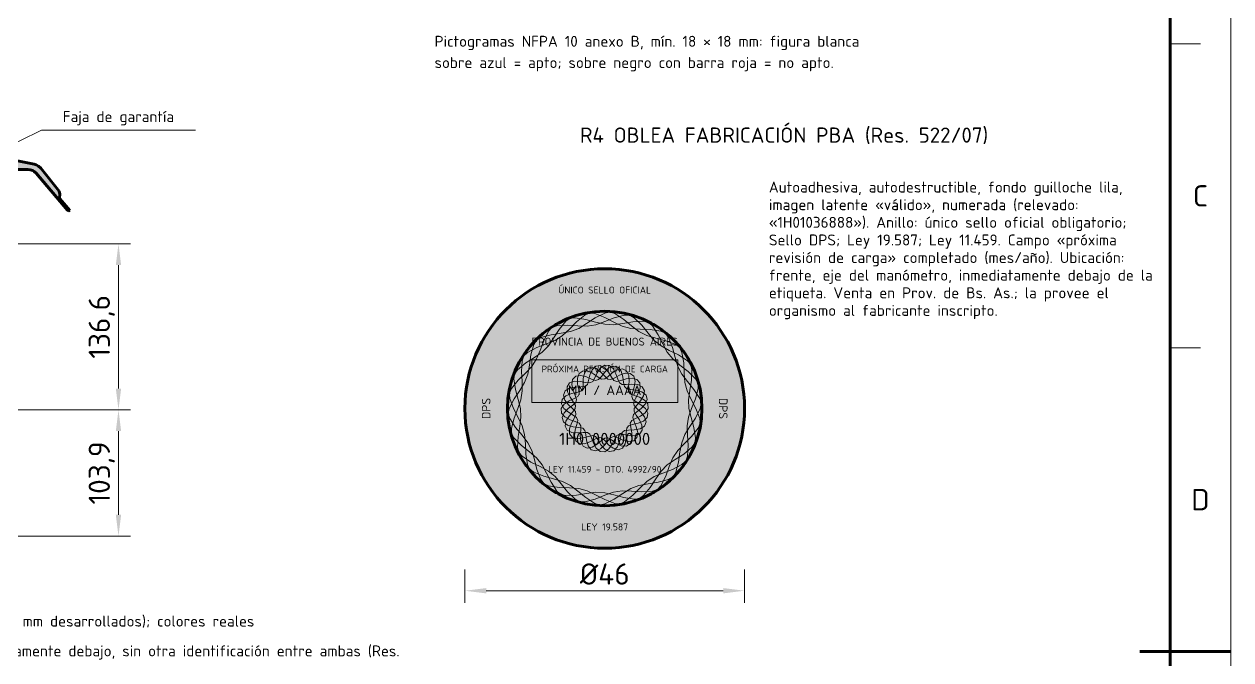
# Model space of a CAD drawing. Header units: millimetres. Extents: x 0 to 2208, y 0 to 420.
# Drawn here: x 2009.5 to 2208, y 208.6 to 313.3 of the extents above; entities that cross this region are included whole.
import ezdxf
from ezdxf.enums import TextEntityAlignment as Align

# ---------------------------------------------------------------- set-up
doc = ezdxf.new("R2010")
doc.units = ezdxf.units.MM
for name, color, linetype, lineweight in [('01-VISIBLE', 7, 'CONTINUOUS', 70), ('04-COTA', 3, 'CONTINUOUS', 18), ('06-TEXTO', 7, 'CONTINUOUS', 25), ('07-RECUADRO', 7, 'CONTINUOUS', 70), ('08-FINA', 5, 'CONTINUOUS', 18), ('13-GRAFICA', 30, 'CONTINUOUS', 18)]:
    doc.layers.add(name, color=color, linetype=linetype, lineweight=lineweight)
doc.styles.add('ISO3098', font='isocpeur.ttf')
doc.dimstyles.new('FLAMA-IRAM', dxfattribs={"dimtxt": 3.5, "dimasz": 3.5, "dimexe": 2, "dimexo": 1.5, "dimgap": 1, "dimtad": 1, "dimdec": 1, "dimtxsty": 'ISO3098', "dimblk": 'IRAM_FLECHA', "dimblk1": 'IRAM_FLECHA', "dimblk2": 'IRAM_FLECHA', "dimcen": 2.5, "dimclrd": 256, "dimclre": 256, "dimclrt": 256, "dimazin": 3, "dimtfac": 1, "dimtmove": 0, "dimatfit": 3, "dimlwd": 18, "dimlwe": 18})

# ---------------------------------------------------------------- blocks, each defined once
blk = doc.blocks.new('IRAM_FLECHA')
blk.add_solid([(0, 0), (-1, 0.125), (-1, -0.125)])

msp = doc.modelspace()

# ---------------------------------------------------------------- hatches: boundary and pattern name
at = {"layer": '13-GRAFICA', "true_color": 0xb21820}
h = msp.add_hatch(color=7, dxfattribs=at)
h.dxf.hatch_style = 1
h.paths.add_polyline_path([(2002.586, 290.1), (2002.286, 290.2), (2002.286, 291.5), (2002.186, 291.5), (2002.186, 291.9), (2002.086, 291.9), (2001.986, 292.4), (2002.286, 292.3), (2002.286, 292.2), (2002.486, 292.2), (2002.486, 292.1), (2002.686, 292.1), (2002.686, 292), (2002.986, 292), (2002.986, 291.9), (2003.186, 291.9), (2003.186, 291.8), (2003.586, 291.8), (2003.586, 291.7), (2004.086, 291.7), (2004.086, 291.6), (2004.586, 291.6), (2004.586, 291.5), (2005.086, 291.5), (2005.086, 291.4), (2005.586, 291.4), (2005.586, 291.3), (2006.086, 291.3), (2006.086, 291.2), (2006.586, 291.2), (2006.586, 291.1), (2007.086, 291.1), (2007.086, 291), (2007.586, 291), (2007.586, 290.9), (2008.086, 290.9), (2008.086, 290.8), (2008.586, 290.8), (2008.586, 290.7), (2009.086, 290.7), (2009.086, 290.6), (2009.586, 290.6), (2009.586, 290.5), (2011.086, 290.3), (2011.086, 290.2), (2011.386, 290.2), (2011.386, 290.1), (2011.586, 290.1), (2011.586, 290), (2011.786, 290), (2011.786, 289.9), (2012.586, 289.2), (2012.586, 289), (2012.986, 288.7), (2012.986, 288.5), (2013.386, 288.2), (2013.386, 288), (2013.786, 287.7), (2013.786, 287.5), (2014.186, 287.2), (2014.186, 287), (2014.586, 286.7), (2014.586, 286.5), (2014.686, 286.5), (2014.686, 286.4), (2014.986, 286.2), (2014.986, 286), (2015.286, 285.8), (2015.286, 285.3), (2015.386, 285.3), (2015.386, 285.1), (2015.286, 285.1), (2015.286, 284.6), (2015.386, 284.6), (2015.386, 284.4), (2015.486, 284.4), (2015.486, 284.3), (2015.886, 284), (2015.886, 283.8), (2016.586, 283.2), (2016.586, 283), (2016.986, 282.7), (2016.986, 282.5), (2016.786, 282.5), (2016.786, 282.6), (2016.186, 283.1), (2016.186, 283.3), (2015.586, 283.8), (2015.586, 284), (2014.986, 284.5), (2014.986, 284.7), (2014.386, 285.2), (2014.386, 285.4), (2013.886, 285.8), (2013.886, 286), (2013.286, 286.5), (2013.286, 286.7), (2012.686, 287.2), (2012.686, 287.4), (2012.186, 287.8), (2012.186, 288), (2011.586, 288.5), (2011.586, 288.7), (2011.386, 288.8), (2011.386, 288.9), (2011.186, 288.9), (2011.086, 289.1), (2010.886, 289.1), (2010.886, 289.2), (2010.686, 289.2), (2010.686, 289.3), (2010.186, 289.3), (2010.186, 289.4), (2003.286, 289.4), (2003.286, 289.5), (2003.186, 289.5), (2002.786, 290), (2002.586, 290)])
at = {"layer": '13-GRAFICA', "true_color": 0x6e46a0}
h = msp.add_hatch(color=7, dxfattribs=at)
h.dxf.hatch_style = 1
h.paths.add_polyline_path([(2089.141, 266.658), (2089.554, 267.042), (2089.977, 267.416), (2090.409, 267.779), (2090.85, 268.132), (2091.299, 268.474), (2091.756, 268.804), (2092.222, 269.124), (2092.695, 269.432), (2093.176, 269.728), (2093.663, 270.012), (2094.158, 270.284), (2094.659, 270.544), (2095.166, 270.792), (2095.679, 271.027), (2096.198, 271.249), (2096.722, 271.459), (2097.252, 271.656), (2097.785, 271.839), (2098.323, 272.01), (2098.866, 272.167), (2099.411, 272.311), (2099.961, 272.441), (2100.513, 272.558), (2101.068, 272.661), (2101.625, 272.751), (2102.185, 272.827), (2102.746, 272.889), (2103.308, 272.938), (2103.871, 272.972), (2104.436, 272.993), (2105, 273), (2105.564, 272.993), (2106.129, 272.972), (2106.692, 272.938), (2107.254, 272.889), (2107.815, 272.827), (2108.375, 272.751), (2108.932, 272.661), (2109.487, 272.558), (2110.039, 272.441), (2110.589, 272.311), (2111.134, 272.167), (2111.677, 272.01), (2112.215, 271.839), (2112.748, 271.656), (2113.278, 271.459), (2113.802, 271.249), (2114.321, 271.027), (2114.834, 270.792), (2115.341, 270.544), (2115.842, 270.284), (2116.337, 270.012), (2116.824, 269.728), (2117.305, 269.432), (2117.778, 269.124), (2118.244, 268.804), (2118.701, 268.474), (2119.15, 268.132), (2119.591, 267.779), (2120.023, 267.416), (2120.446, 267.042), (2120.859, 266.658), (2121, 266.521), (2121, 250), (2120.995, 250.393), (2120.981, 250.785), (2120.957, 251.177), (2120.923, 251.568), (2120.88, 251.959), (2120.827, 252.348), (2120.764, 252.735), (2120.693, 253.121), (2120.611, 253.506), (2120.521, 253.888), (2120.42, 254.267), (2120.311, 254.645), (2120.192, 255.019), (2120.065, 255.39), (2119.928, 255.758), (2119.782, 256.123), (2119.627, 256.484), (2119.464, 256.841), (2119.292, 257.194), (2119.111, 257.542), (2118.921, 257.886), (2118.724, 258.226), (2118.518, 258.56), (2118.304, 258.889), (2118.081, 259.213), (2117.851, 259.531), (2117.614, 259.844), (2117.368, 260.15), (2117.115, 260.451), (2116.855, 260.745), (2116.588, 261.033), (2116.314, 261.314), (2116.033, 261.588), (2115.745, 261.855), (2115.451, 262.115), (2115.15, 262.368), (2114.844, 262.614), (2114.531, 262.851), (2114.213, 263.081), (2113.889, 263.304), (2113.56, 263.518), (2113.226, 263.724), (2112.886, 263.921), (2112.542, 264.111), (2112.194, 264.292), (2111.841, 264.464), (2111.484, 264.627), (2111.123, 264.782), (2110.758, 264.928), (2110.39, 265.065), (2110.019, 265.192), (2109.645, 265.311), (2109.267, 265.42), (2108.888, 265.521), (2108.506, 265.611), (2108.121, 265.693), (2107.735, 265.764), (2107.348, 265.827), (2106.959, 265.88), (2106.568, 265.923), (2106.177, 265.957), (2105.785, 265.981), (2105.393, 265.995), (2105, 266), (2104.607, 265.995), (2104.215, 265.981), (2103.823, 265.957), (2103.432, 265.923), (2103.041, 265.88), (2102.652, 265.827), (2102.265, 265.764), (2101.879, 265.693), (2101.494, 265.611), (2101.112, 265.521), (2100.733, 265.42), (2100.355, 265.311), (2099.981, 265.192), (2099.61, 265.065), (2099.242, 264.928), (2098.877, 264.782), (2098.516, 264.627), (2098.159, 264.464), (2097.806, 264.292), (2097.458, 264.111), (2097.114, 263.921), (2096.774, 263.724), (2096.44, 263.518), (2096.111, 263.304), (2095.787, 263.081), (2095.469, 262.851), (2095.156, 262.614), (2094.85, 262.368), (2094.549, 262.115), (2094.255, 261.855), (2093.967, 261.588), (2093.686, 261.314), (2093.412, 261.033), (2093.145, 260.745), (2092.885, 260.451), (2092.632, 260.15), (2092.386, 259.844), (2092.149, 259.531), (2091.919, 259.213), (2091.696, 258.889), (2091.482, 258.56), (2091.276, 258.226), (2091.079, 257.886), (2090.889, 257.542), (2090.708, 257.194), (2090.536, 256.841), (2090.373, 256.484), (2090.218, 256.123), (2090.072, 255.758), (2089.935, 255.39), (2089.808, 255.019), (2089.689, 254.645), (2089.58, 254.267), (2089.479, 253.888), (2089.389, 253.506), (2089.307, 253.121), (2089.236, 252.735), (2089.173, 252.348), (2089.12, 251.959), (2089.077, 251.568), (2089.043, 251.177), (2089.019, 250.785), (2089.005, 250.393), (2089, 250), (2089, 266.521)])
h = msp.add_hatch(color=7, dxfattribs=at)
h.dxf.hatch_style = 1
h.paths.add_polyline_path([(2088.737, 233.737), (2088.342, 234.141), (2087.958, 234.554), (2087.584, 234.977), (2087.221, 235.409), (2086.868, 235.85), (2086.526, 236.299), (2086.196, 236.756), (2085.876, 237.222), (2085.568, 237.695), (2085.272, 238.176), (2084.988, 238.663), (2084.716, 239.158), (2084.456, 239.659), (2084.208, 240.166), (2083.973, 240.679), (2083.751, 241.198), (2083.541, 241.722), (2083.344, 242.252), (2083.161, 242.785), (2082.99, 243.323), (2082.833, 243.866), (2082.689, 244.411), (2082.559, 244.961), (2082.442, 245.513), (2082.339, 246.068), (2082.249, 246.625), (2082.173, 247.185), (2082.111, 247.746), (2082.062, 248.308), (2082.028, 248.871), (2082.007, 249.436), (2082, 250), (2082.007, 250.564), (2082.028, 251.129), (2082.062, 251.692), (2082.111, 252.254), (2082.173, 252.815), (2082.249, 253.375), (2082.339, 253.932), (2082.442, 254.487), (2082.559, 255.039), (2082.689, 255.589), (2082.833, 256.134), (2082.99, 256.677), (2083.161, 257.215), (2083.344, 257.748), (2083.541, 258.278), (2083.751, 258.802), (2083.973, 259.321), (2084.208, 259.834), (2084.456, 260.341), (2084.716, 260.842), (2084.988, 261.337), (2085.272, 261.824), (2085.568, 262.305), (2085.876, 262.778), (2086.196, 263.244), (2086.526, 263.701), (2086.868, 264.15), (2087.221, 264.591), (2087.584, 265.023), (2087.958, 265.446), (2088.342, 265.859), (2088.737, 266.263), (2089, 266.521), (2089, 250), (2089, 233.479)])
at = {"layer": '13-GRAFICA', "true_color": 0xd7beeb}
h = msp.add_hatch(color=7, dxfattribs=at)
h.dxf.hatch_style = 1
h.paths.add_polyline_path([(2121, 250), (2120.995, 249.607), (2120.981, 249.215), (2120.957, 248.823), (2120.923, 248.432), (2120.88, 248.041), (2120.827, 247.652), (2120.764, 247.265), (2120.693, 246.879), (2120.611, 246.494), (2120.521, 246.112), (2120.42, 245.733), (2120.311, 245.355), (2120.192, 244.981), (2120.065, 244.61), (2119.928, 244.242), (2119.782, 243.877), (2119.627, 243.516), (2119.464, 243.159), (2119.292, 242.806), (2119.111, 242.458), (2118.921, 242.114), (2118.724, 241.774), (2118.518, 241.44), (2118.304, 241.111), (2118.081, 240.787), (2117.851, 240.469), (2117.614, 240.156), (2117.368, 239.85), (2117.115, 239.549), (2116.855, 239.255), (2116.588, 238.967), (2116.314, 238.686), (2116.033, 238.412), (2115.745, 238.145), (2115.451, 237.885), (2115.15, 237.632), (2114.844, 237.386), (2114.531, 237.149), (2114.213, 236.919), (2113.889, 236.696), (2113.56, 236.482), (2113.226, 236.276), (2112.886, 236.079), (2112.542, 235.889), (2112.194, 235.708), (2111.841, 235.536), (2111.484, 235.373), (2111.123, 235.218), (2110.758, 235.072), (2110.39, 234.935), (2110.019, 234.808), (2109.645, 234.689), (2109.267, 234.58), (2108.888, 234.479), (2108.506, 234.389), (2108.121, 234.307), (2107.735, 234.236), (2107.348, 234.173), (2106.959, 234.12), (2106.568, 234.077), (2106.177, 234.043), (2105.785, 234.019), (2105.393, 234.005), (2105, 234), (2104.607, 234.005), (2104.215, 234.019), (2103.823, 234.043), (2103.432, 234.077), (2103.041, 234.12), (2102.652, 234.173), (2102.265, 234.236), (2101.879, 234.307), (2101.494, 234.389), (2101.112, 234.479), (2100.733, 234.58), (2100.355, 234.689), (2099.981, 234.808), (2099.61, 234.935), (2099.242, 235.072), (2098.877, 235.218), (2098.516, 235.373), (2098.159, 235.536), (2097.806, 235.708), (2097.458, 235.889), (2097.114, 236.079), (2096.774, 236.276), (2096.44, 236.482), (2096.111, 236.696), (2095.787, 236.919), (2095.469, 237.149), (2095.156, 237.386), (2094.85, 237.632), (2094.549, 237.885), (2094.255, 238.145), (2093.967, 238.412), (2093.686, 238.686), (2093.412, 238.967), (2093.145, 239.255), (2092.885, 239.549), (2092.632, 239.85), (2092.386, 240.156), (2092.149, 240.469), (2091.919, 240.787), (2091.696, 241.111), (2091.482, 241.44), (2091.276, 241.774), (2091.079, 242.114), (2090.889, 242.458), (2090.708, 242.806), (2090.536, 243.159), (2090.373, 243.516), (2090.218, 243.877), (2090.072, 244.242), (2089.935, 244.61), (2089.808, 244.981), (2089.689, 245.355), (2089.58, 245.733), (2089.479, 246.112), (2089.389, 246.494), (2089.307, 246.879), (2089.236, 247.265), (2089.173, 247.652), (2089.12, 248.041), (2089.077, 248.432), (2089.043, 248.823), (2089.019, 249.215), (2089.005, 249.607), (2089, 250), (2089.005, 250.393), (2089.019, 250.785), (2089.043, 251.177), (2089.077, 251.568), (2089.12, 251.959), (2089.173, 252.348), (2089.236, 252.735), (2089.307, 253.121), (2089.389, 253.506), (2089.479, 253.888), (2089.58, 254.267), (2089.689, 254.645), (2089.808, 255.019), (2089.935, 255.39), (2090.072, 255.758), (2090.218, 256.123), (2090.373, 256.484), (2090.536, 256.841), (2090.708, 257.194), (2090.889, 257.542), (2091.079, 257.886), (2091.276, 258.226), (2091.482, 258.56), (2091.696, 258.889), (2091.919, 259.213), (2092.149, 259.531), (2092.386, 259.844), (2092.632, 260.15), (2092.885, 260.451), (2093.145, 260.745), (2093.412, 261.033), (2093.686, 261.314), (2093.967, 261.588), (2094.255, 261.855), (2094.549, 262.115), (2094.85, 262.368), (2095.156, 262.614), (2095.469, 262.851), (2095.787, 263.081), (2096.111, 263.304), (2096.44, 263.518), (2096.774, 263.724), (2097.114, 263.921), (2097.458, 264.111), (2097.806, 264.292), (2098.159, 264.464), (2098.516, 264.627), (2098.877, 264.782), (2099.242, 264.928), (2099.61, 265.065), (2099.981, 265.192), (2100.355, 265.311), (2100.733, 265.42), (2101.112, 265.521), (2101.494, 265.611), (2101.879, 265.693), (2102.265, 265.764), (2102.652, 265.827), (2103.041, 265.88), (2103.432, 265.923), (2103.823, 265.957), (2104.215, 265.981), (2104.607, 265.995), (2105, 266), (2105.393, 265.995), (2105.785, 265.981), (2106.177, 265.957), (2106.568, 265.923), (2106.959, 265.88), (2107.348, 265.827), (2107.735, 265.764), (2108.121, 265.693), (2108.506, 265.611), (2108.888, 265.521), (2109.267, 265.42), (2109.645, 265.311), (2110.019, 265.192), (2110.39, 265.065), (2110.758, 264.928), (2111.123, 264.782), (2111.484, 264.627), (2111.841, 264.464), (2112.194, 264.292), (2112.542, 264.111), (2112.886, 263.921), (2113.226, 263.724), (2113.56, 263.518), (2113.889, 263.304), (2114.213, 263.081), (2114.531, 262.851), (2114.844, 262.614), (2115.15, 262.368), (2115.451, 262.115), (2115.745, 261.855), (2116.033, 261.588), (2116.314, 261.314), (2116.588, 261.033), (2116.855, 260.745), (2117.115, 260.451), (2117.368, 260.15), (2117.614, 259.844), (2117.851, 259.531), (2118.081, 259.213), (2118.304, 258.889), (2118.518, 258.56), (2118.724, 258.226), (2118.921, 257.886), (2119.111, 257.542), (2119.292, 257.194), (2119.464, 256.841), (2119.627, 256.484), (2119.782, 256.123), (2119.928, 255.758), (2120.065, 255.39), (2120.192, 255.019), (2120.311, 254.645), (2120.42, 254.267), (2120.521, 253.888), (2120.611, 253.506), (2120.693, 253.121), (2120.764, 252.735), (2120.827, 252.348), (2120.88, 251.959), (2120.923, 251.568), (2120.957, 251.177), (2120.981, 250.785), (2120.995, 250.393)])
at = {"layer": '13-GRAFICA', "true_color": 0x6e46a0}
h = msp.add_hatch(color=7, dxfattribs=at)
h.dxf.hatch_style = 1
h.paths.add_polyline_path([(2127.972, 248.871), (2127.938, 248.308), (2127.889, 247.746), (2127.827, 247.185), (2127.751, 246.625), (2127.661, 246.068), (2127.558, 245.513), (2127.441, 244.961), (2127.311, 244.411), (2127.167, 243.866), (2127.01, 243.323), (2126.839, 242.785), (2126.656, 242.252), (2126.459, 241.722), (2126.249, 241.198), (2126.027, 240.679), (2125.792, 240.166), (2125.544, 239.659), (2125.284, 239.158), (2125.012, 238.663), (2124.728, 238.176), (2124.432, 237.695), (2124.124, 237.222), (2123.804, 236.756), (2123.474, 236.299), (2123.132, 235.85), (2122.779, 235.409), (2122.416, 234.977), (2122.042, 234.554), (2121.658, 234.141), (2121.263, 233.737), (2121, 233.479), (2121, 250), (2121, 266.521), (2121.263, 266.263), (2121.658, 265.859), (2122.042, 265.446), (2122.416, 265.023), (2122.779, 264.591), (2123.132, 264.15), (2123.474, 263.701), (2123.804, 263.244), (2124.124, 262.778), (2124.432, 262.305), (2124.728, 261.824), (2125.012, 261.337), (2125.284, 260.842), (2125.544, 260.341), (2125.792, 259.834), (2126.027, 259.321), (2126.249, 258.802), (2126.459, 258.278), (2126.656, 257.748), (2126.839, 257.215), (2127.01, 256.677), (2127.167, 256.134), (2127.311, 255.589), (2127.441, 255.039), (2127.558, 254.487), (2127.661, 253.932), (2127.751, 253.375), (2127.827, 252.815), (2127.889, 252.254), (2127.938, 251.692), (2127.972, 251.129), (2127.993, 250.564), (2128, 250), (2127.993, 249.436)])
at = {"layer": '13-GRAFICA', "true_color": 0xf58c1e}
h = msp.add_hatch(color=7, dxfattribs=at)
h.dxf.hatch_style = 1
h.paths.add_polyline_path([(2117, 251), (2117, 258), (2093, 258), (2093, 251)])
at = {"layer": '13-GRAFICA', "true_color": 0x6e46a0}
h = msp.add_hatch(color=7, dxfattribs=at)
h.dxf.hatch_style = 1
h.paths.add_polyline_path([(2120.859, 233.342), (2120.446, 232.958), (2120.023, 232.584), (2119.591, 232.221), (2119.15, 231.868), (2118.701, 231.526), (2118.244, 231.196), (2117.778, 230.876), (2117.305, 230.568), (2116.824, 230.272), (2116.337, 229.988), (2115.842, 229.716), (2115.341, 229.456), (2114.834, 229.208), (2114.321, 228.973), (2113.802, 228.751), (2113.278, 228.541), (2112.748, 228.344), (2112.215, 228.161), (2111.677, 227.99), (2111.134, 227.833), (2110.589, 227.689), (2110.039, 227.559), (2109.487, 227.442), (2108.932, 227.339), (2108.375, 227.249), (2107.815, 227.173), (2107.254, 227.111), (2106.692, 227.062), (2106.129, 227.028), (2105.564, 227.007), (2105, 227), (2104.436, 227.007), (2103.871, 227.028), (2103.308, 227.062), (2102.746, 227.111), (2102.185, 227.173), (2101.625, 227.249), (2101.068, 227.339), (2100.513, 227.442), (2099.961, 227.559), (2099.411, 227.689), (2098.866, 227.833), (2098.323, 227.99), (2097.785, 228.161), (2097.252, 228.344), (2096.722, 228.541), (2096.198, 228.751), (2095.679, 228.973), (2095.166, 229.208), (2094.659, 229.456), (2094.158, 229.716), (2093.663, 229.988), (2093.176, 230.272), (2092.695, 230.568), (2092.222, 230.876), (2091.756, 231.196), (2091.299, 231.526), (2090.85, 231.868), (2090.409, 232.221), (2089.977, 232.584), (2089.554, 232.958), (2089.141, 233.342), (2089, 233.479), (2089, 250), (2089.005, 249.607), (2089.019, 249.215), (2089.043, 248.823), (2089.077, 248.432), (2089.12, 248.041), (2089.173, 247.652), (2089.236, 247.265), (2089.307, 246.879), (2089.389, 246.494), (2089.479, 246.112), (2089.58, 245.733), (2089.689, 245.355), (2089.808, 244.981), (2089.935, 244.61), (2090.072, 244.242), (2090.218, 243.877), (2090.373, 243.516), (2090.536, 243.159), (2090.708, 242.806), (2090.889, 242.458), (2091.079, 242.114), (2091.276, 241.774), (2091.482, 241.44), (2091.696, 241.111), (2091.919, 240.787), (2092.149, 240.469), (2092.386, 240.156), (2092.632, 239.85), (2092.885, 239.549), (2093.145, 239.255), (2093.412, 238.967), (2093.686, 238.686), (2093.967, 238.412), (2094.255, 238.145), (2094.549, 237.885), (2094.85, 237.632), (2095.156, 237.386), (2095.469, 237.149), (2095.787, 236.919), (2096.111, 236.696), (2096.44, 236.482), (2096.774, 236.276), (2097.114, 236.079), (2097.458, 235.889), (2097.806, 235.708), (2098.159, 235.536), (2098.516, 235.373), (2098.877, 235.218), (2099.242, 235.072), (2099.61, 234.935), (2099.981, 234.808), (2100.355, 234.689), (2100.733, 234.58), (2101.112, 234.479), (2101.494, 234.389), (2101.879, 234.307), (2102.265, 234.236), (2102.652, 234.173), (2103.041, 234.12), (2103.432, 234.077), (2103.823, 234.043), (2104.215, 234.019), (2104.607, 234.005), (2105, 234), (2105.393, 234.005), (2105.785, 234.019), (2106.177, 234.043), (2106.568, 234.077), (2106.959, 234.12), (2107.348, 234.173), (2107.735, 234.236), (2108.121, 234.307), (2108.506, 234.389), (2108.888, 234.479), (2109.267, 234.58), (2109.645, 234.689), (2110.019, 234.808), (2110.39, 234.935), (2110.758, 235.072), (2111.123, 235.218), (2111.484, 235.373), (2111.841, 235.536), (2112.194, 235.708), (2112.542, 235.889), (2112.886, 236.079), (2113.226, 236.276), (2113.56, 236.482), (2113.889, 236.696), (2114.213, 236.919), (2114.531, 237.149), (2114.844, 237.386), (2115.15, 237.632), (2115.451, 237.885), (2115.745, 238.145), (2116.033, 238.412), (2116.314, 238.686), (2116.588, 238.967), (2116.855, 239.255), (2117.115, 239.549), (2117.368, 239.85), (2117.614, 240.156), (2117.851, 240.469), (2118.081, 240.787), (2118.304, 241.111), (2118.518, 241.44), (2118.724, 241.774), (2118.921, 242.114), (2119.111, 242.458), (2119.292, 242.806), (2119.464, 243.159), (2119.627, 243.516), (2119.782, 243.877), (2119.928, 244.242), (2120.065, 244.61), (2120.192, 244.981), (2120.311, 245.355), (2120.42, 245.733), (2120.521, 246.112), (2120.611, 246.494), (2120.693, 246.879), (2120.764, 247.265), (2120.827, 247.652), (2120.88, 248.041), (2120.923, 248.432), (2120.957, 248.823), (2120.981, 249.215), (2120.995, 249.607), (2121, 250), (2121, 233.479)])

# ---------------------------------------------------------------- linework, layer by layer
at = {"layer": '01-VISIBLE'}
for p, q in [((2011.162, 290.23), (2003.33, 291.796)), ((2011.48, 290.124), (2011.162, 290.23)), ((2011.84, 289.912), (2011.48, 290.124)), ((2012.23, 289.542), (2011.84, 289.912)), ((2003.394, 289.362), (2010.082, 289.362)), ((2010.082, 289.362), (2010.506, 289.298)), ((2010.506, 289.298), (2010.908, 289.15)), ((2010.908, 289.15), (2011.162, 289.002)), ((2011.162, 289.002), (2011.468, 288.738)), ((2011.468, 288.738), (2016.654, 282.642)), ((2015.236, 285.774), (2012.23, 289.542)), ((2015.342, 285.266), (2015.236, 285.774)), ((2015.322, 284.61), (2015.342, 285.266)), ((2015.364, 284.504), (2015.322, 284.61)), ((2017.014, 282.6), (2015.364, 284.504)), ((2016.654, 282.642), (2016.834, 282.462)), ((2016.834, 282.462), (2017.014, 282.6))]:
    msp.add_line(p, q, dxfattribs=at)
for radius in [23, 16]:
    msp.add_circle((2105, 250), radius, dxfattribs=at)
at = {"layer": '07-RECUADRO'}
msp.add_line((2208, 210), (2193, 210), dxfattribs=at)
msp.add_lwpolyline([(1639, 10), (2198, 10), (2198, 410), (1639, 410)], close=True, dxfattribs=at)
at = {"layer": '08-FINA'}
for p, q in [((2198, 310), (2203, 310)), ((1997.97, 288.801), (2012.336, 295.802)), ((2012.336, 295.802), (2037.68, 295.802)), ((2198, 260), (2203, 260))]:
    msp.add_line(p, q, dxfattribs=at)
for points in [[(1614, 0), (2208, 0), (2208, 420), (1614, 420)], [(2093, 251), (2117, 251), (2117, 258), (2093, 258)]]:
    msp.add_lwpolyline(points, close=True, dxfattribs=at)
at = {"layer": '13-GRAFICA', "true_color": 0xbea0dc}
for points in [[(2096.183, 262.135), (2094.491, 261.671), (2093.005, 260.801), (2091.941, 259.488), (2091.399, 257.853), (2091.297, 256.101), (2091.405, 254.417), (2091.444, 252.881), (2091.217, 251.449), (2090.705, 250), (2090.082, 248.432), (2089.638, 246.735), (2089.649, 245.012), (2090.254, 243.435), (2091.399, 242.147), (2092.865, 241.183), (2094.377, 240.435), (2095.727, 239.701), (2096.854, 238.788), (2097.853, 237.62), (2098.899, 236.297), (2100.147, 235.063), (2101.644, 234.211), (2103.313, 233.947), (2105, 234.295), (2106.568, 235.082), (2107.972, 236.018), (2109.283, 236.82), (2110.637, 237.339), (2112.147, 237.62), (2113.817, 237.865), (2115.509, 238.329), (2116.995, 239.199), (2118.059, 240.512), (2118.601, 242.147), (2118.703, 243.899), (2118.595, 245.583), (2118.556, 247.119), (2118.783, 248.551), (2119.295, 250), (2119.918, 251.568), (2120.362, 253.265), (2120.351, 254.988), (2119.746, 256.565), (2118.601, 257.853), (2117.135, 258.817), (2115.623, 259.565), (2114.273, 260.299), (2113.146, 261.212), (2112.147, 262.38), (2111.101, 263.703), (2109.853, 264.937), (2108.356, 265.789), (2106.687, 266.053), (2105, 265.705), (2103.432, 264.918), (2102.028, 263.982), (2100.717, 263.18), (2099.363, 262.661), (2097.853, 262.38), (2096.183, 262.135)], [(2119.266, 254.635), (2119.348, 256.388), (2118.979, 258.071), (2118.059, 259.488), (2116.671, 260.509), (2115.037, 261.147), (2113.402, 261.565), (2111.929, 262.002), (2110.637, 262.661), (2109.417, 263.595), (2108.119, 264.672), (2106.642, 265.619), (2105, 266.141), (2103.313, 266.053), (2101.735, 265.362), (2100.365, 264.266), (2099.186, 263.059), (2098.071, 262.002), (2096.854, 261.212), (2095.435, 260.623), (2093.853, 260.037), (2092.294, 259.231), (2091.021, 258.071), (2090.254, 256.565), (2090.063, 254.853), (2090.328, 253.119), (2090.784, 251.494), (2091.141, 250), (2091.217, 248.551), (2091.018, 247.028), (2090.734, 245.365), (2090.652, 243.612), (2091.021, 241.929), (2091.941, 240.512), (2093.329, 239.491), (2094.963, 238.853), (2096.598, 238.435), (2098.071, 237.998), (2099.363, 237.339), (2100.583, 236.405), (2101.881, 235.328), (2103.358, 234.381), (2105, 233.859), (2106.687, 233.947), (2108.265, 234.638), (2109.635, 235.734), (2110.814, 236.941), (2111.929, 237.998), (2113.146, 238.788), (2114.565, 239.377), (2116.147, 239.963), (2117.706, 240.769), (2118.979, 241.929), (2119.746, 243.435), (2119.937, 245.147), (2119.672, 246.881), (2119.216, 248.506), (2118.859, 250), (2118.783, 251.449), (2118.982, 252.972), (2119.266, 254.635)], [(2090.734, 254.635), (2089.638, 253.265), (2088.947, 251.687), (2088.859, 250), (2089.381, 248.358), (2090.328, 246.881), (2091.405, 245.583), (2092.339, 244.363), (2092.998, 243.071), (2093.435, 241.598), (2093.853, 239.963), (2094.491, 238.329), (2095.512, 236.941), (2096.929, 236.021), (2098.612, 235.652), (2100.365, 235.734), (2102.028, 236.018), (2103.551, 236.217), (2105, 236.141), (2106.494, 235.784), (2108.119, 235.328), (2109.853, 235.063), (2111.565, 235.254), (2113.071, 236.021), (2114.231, 237.294), (2115.037, 238.853), (2115.623, 240.435), (2116.212, 241.854), (2117.002, 243.071), (2118.059, 244.186), (2119.266, 245.365), (2120.362, 246.735), (2121.053, 248.313), (2121.141, 250), (2120.619, 251.642), (2119.672, 253.119), (2118.595, 254.417), (2117.661, 255.637), (2117.002, 256.929), (2116.565, 258.402), (2116.147, 260.037), (2115.509, 261.671), (2114.488, 263.059), (2113.071, 263.979), (2111.388, 264.348), (2109.635, 264.266), (2107.972, 263.982), (2106.449, 263.783), (2105, 263.859), (2103.506, 264.216), (2101.881, 264.672), (2100.147, 264.937), (2098.435, 264.746), (2096.929, 263.979), (2095.769, 262.706), (2094.963, 261.147), (2094.377, 259.565), (2093.788, 258.146), (2092.998, 256.929), (2091.941, 255.814), (2090.734, 254.635)], [(2113.817, 262.135), (2112.853, 263.601), (2111.565, 264.746), (2109.988, 265.351), (2108.265, 265.362), (2106.568, 264.918), (2105, 264.295), (2103.551, 263.783), (2102.119, 263.556), (2100.583, 263.595), (2098.899, 263.703), (2097.147, 263.601), (2095.512, 263.059), (2094.199, 261.995), (2093.329, 260.509), (2092.865, 258.817), (2092.62, 257.147), (2092.339, 255.637), (2091.82, 254.283), (2091.018, 252.972), (2090.082, 251.568), (2089.295, 250), (2088.947, 248.313), (2089.211, 246.644), (2090.063, 245.147), (2091.297, 243.899), (2092.62, 242.853), (2093.788, 241.854), (2094.701, 240.727), (2095.435, 239.377), (2096.183, 237.865), (2097.147, 236.399), (2098.435, 235.254), (2100.012, 234.649), (2101.735, 234.638), (2103.432, 235.082), (2105, 235.705), (2106.449, 236.217), (2107.881, 236.444), (2109.417, 236.405), (2111.101, 236.297), (2112.853, 236.399), (2114.488, 236.941), (2115.801, 238.005), (2116.671, 239.491), (2117.135, 241.183), (2117.38, 242.853), (2117.661, 244.363), (2118.18, 245.717), (2118.982, 247.028), (2119.918, 248.432), (2120.705, 250), (2121.053, 251.687), (2120.789, 253.356), (2119.937, 254.853), (2118.703, 256.101), (2117.38, 257.147), (2116.212, 258.146), (2115.299, 259.273), (2114.565, 260.623), (2113.817, 262.135)], [(2105, 265), (2103.358, 265.619), (2101.644, 265.789), (2100.012, 265.351), (2098.612, 264.348), (2097.5, 262.99), (2096.598, 261.565), (2095.727, 260.299), (2094.701, 259.273), (2093.435, 258.402), (2092.01, 257.5), (2090.652, 256.388), (2089.649, 254.988), (2089.211, 253.356), (2089.381, 251.642), (2090, 250), (2090.784, 248.506), (2091.444, 247.119), (2091.82, 245.717), (2091.941, 244.186), (2092.01, 242.5), (2092.294, 240.769), (2093.005, 239.199), (2094.199, 238.005), (2095.769, 237.294), (2097.5, 237.01), (2099.186, 236.941), (2100.717, 236.82), (2102.119, 236.444), (2103.506, 235.784), (2105, 235), (2106.642, 234.381), (2108.356, 234.211), (2109.988, 234.649), (2111.388, 235.652), (2112.5, 237.01), (2113.402, 238.435), (2114.273, 239.701), (2115.299, 240.727), (2116.565, 241.598), (2117.99, 242.5), (2119.348, 243.612), (2120.351, 245.012), (2120.789, 246.644), (2120.619, 248.358), (2120, 250), (2119.216, 251.494), (2118.556, 252.881), (2118.18, 254.283), (2118.059, 255.814), (2117.99, 257.5), (2117.706, 259.231), (2116.995, 260.801), (2115.801, 261.995), (2114.231, 262.706), (2112.5, 262.99), (2110.814, 263.059), (2109.283, 263.18), (2107.881, 263.556), (2106.494, 264.216), (2105, 265)], [(2103.146, 255.706), (2102.273, 256.126), (2101.429, 256.185), (2100.802, 255.777), (2100.513, 254.983), (2100.541, 254.015), (2100.717, 253.112), (2100.792, 252.429), (2100.561, 251.976), (2099.964, 251.636), (2099.131, 251.247), (2098.331, 250.701), (2097.859, 250), (2097.898, 249.254), (2098.441, 248.606), (2099.294, 248.146), (2100.163, 247.846), (2100.792, 247.571), (2101.069, 247.144), (2101.065, 246.457), (2100.985, 245.541), (2101.059, 244.575), (2101.429, 243.815), (2102.095, 243.476), (2102.928, 243.623), (2103.753, 244.131), (2104.447, 244.734), (2105, 245.141), (2105.508, 245.168), (2106.101, 244.821), (2106.854, 244.294), (2107.727, 243.874), (2108.571, 243.815), (2109.198, 244.223), (2109.487, 245.017), (2109.459, 245.985), (2109.283, 246.888), (2109.208, 247.571), (2109.439, 248.024), (2110.036, 248.364), (2110.869, 248.753), (2111.669, 249.299), (2112.141, 250), (2112.102, 250.746), (2111.559, 251.394), (2110.706, 251.854), (2109.837, 252.154), (2109.208, 252.429), (2108.931, 252.856), (2108.935, 253.543), (2109.015, 254.459), (2108.941, 255.425), (2108.571, 256.185), (2107.905, 256.524), (2107.072, 256.377), (2106.247, 255.869), (2105.553, 255.266), (2105, 254.859), (2104.492, 254.832), (2103.899, 255.179), (2103.146, 255.706)], [(2109.854, 253.527), (2109.983, 254.487), (2109.778, 255.307), (2109.198, 255.777), (2108.353, 255.807), (2107.44, 255.481), (2106.636, 255.036), (2106.01, 254.753), (2105.508, 254.832), (2105, 255.295), (2104.373, 255.967), (2103.606, 256.559), (2102.793, 256.792), (2102.095, 256.524), (2101.647, 255.807), (2101.473, 254.854), (2101.457, 253.935), (2101.389, 253.251), (2101.069, 252.856), (2100.415, 252.647), (2099.519, 252.44), (2098.623, 252.072), (2098.015, 251.485), (2097.898, 250.746), (2098.295, 250), (2099.033, 249.373), (2099.821, 248.899), (2100.379, 248.499), (2100.561, 248.024), (2100.415, 247.353), (2100.146, 246.473), (2100.017, 245.513), (2100.222, 244.693), (2100.802, 244.223), (2101.647, 244.193), (2102.56, 244.519), (2103.364, 244.964), (2103.99, 245.247), (2104.492, 245.168), (2105, 244.705), (2105.627, 244.033), (2106.394, 243.441), (2107.207, 243.208), (2107.905, 243.476), (2108.353, 244.193), (2108.527, 245.146), (2108.543, 246.065), (2108.611, 246.749), (2108.931, 247.144), (2109.585, 247.353), (2110.481, 247.56), (2111.377, 247.928), (2111.985, 248.515), (2112.102, 249.254), (2111.705, 250), (2110.967, 250.627), (2110.179, 251.101), (2109.621, 251.501), (2109.439, 251.976), (2109.585, 252.647), (2109.854, 253.527)], [(2111, 250), (2111.669, 250.701), (2111.985, 251.485), (2111.792, 252.207), (2111.126, 252.727), (2110.196, 253), (2109.283, 253.112), (2108.611, 253.251), (2108.251, 253.611), (2108.112, 254.283), (2108, 255.196), (2107.727, 256.126), (2107.207, 256.792), (2106.485, 256.985), (2105.701, 256.669), (2105, 256), (2104.447, 255.266), (2103.99, 254.753), (2103.499, 254.621), (2102.846, 254.837), (2102, 255.196), (2101.059, 255.425), (2100.222, 255.307), (2099.693, 254.778), (2099.575, 253.941), (2099.804, 253), (2100.163, 252.154), (2100.379, 251.501), (2100.247, 251.01), (2099.734, 250.553), (2099, 250), (2098.331, 249.299), (2098.015, 248.515), (2098.208, 247.793), (2098.874, 247.273), (2099.804, 247), (2100.717, 246.888), (2101.389, 246.749), (2101.749, 246.389), (2101.888, 245.717), (2102, 244.804), (2102.273, 243.874), (2102.793, 243.208), (2103.515, 243.015), (2104.299, 243.331), (2105, 244), (2105.553, 244.734), (2106.01, 245.247), (2106.501, 245.379), (2107.154, 245.163), (2108, 244.804), (2108.941, 244.575), (2109.778, 244.693), (2110.307, 245.222), (2110.425, 246.059), (2110.196, 247), (2109.837, 247.846), (2109.621, 248.499), (2109.753, 248.99), (2110.266, 249.447), (2111, 250)], [(2100.146, 253.527), (2099.193, 253.353), (2098.476, 252.905), (2098.208, 252.207), (2098.441, 251.394), (2099.033, 250.627), (2099.705, 250), (2100.168, 249.492), (2100.247, 248.99), (2099.964, 248.364), (2099.519, 247.56), (2099.193, 246.647), (2099.223, 245.802), (2099.693, 245.222), (2100.513, 245.017), (2101.473, 245.146), (2102.353, 245.415), (2103.024, 245.561), (2103.499, 245.379), (2103.899, 244.821), (2104.373, 244.033), (2105, 243.295), (2105.746, 242.898), (2106.485, 243.015), (2107.072, 243.623), (2107.44, 244.519), (2107.647, 245.415), (2107.856, 246.069), (2108.251, 246.389), (2108.935, 246.457), (2109.854, 246.473), (2110.807, 246.647), (2111.524, 247.095), (2111.792, 247.793), (2111.559, 248.606), (2110.967, 249.373), (2110.295, 250), (2109.832, 250.508), (2109.753, 251.01), (2110.036, 251.636), (2110.481, 252.44), (2110.807, 253.353), (2110.777, 254.198), (2110.307, 254.778), (2109.487, 254.983), (2108.527, 254.854), (2107.647, 254.585), (2106.976, 254.439), (2106.501, 254.621), (2106.101, 255.179), (2105.627, 255.967), (2105, 256.705), (2104.254, 257.102), (2103.515, 256.985), (2102.928, 256.377), (2102.56, 255.481), (2102.353, 254.585), (2102.144, 253.931), (2101.749, 253.611), (2101.065, 253.543), (2100.146, 253.527)], [(2106.854, 255.706), (2106.394, 256.559), (2105.746, 257.102), (2105, 257.141), (2104.299, 256.669), (2103.753, 255.869), (2103.364, 255.036), (2103.024, 254.439), (2102.571, 254.208), (2101.888, 254.283), (2100.985, 254.459), (2100.017, 254.487), (2099.223, 254.198), (2098.815, 253.571), (2098.874, 252.727), (2099.294, 251.854), (2099.821, 251.101), (2100.168, 250.508), (2100.141, 250), (2099.734, 249.447), (2099.131, 248.753), (2098.623, 247.928), (2098.476, 247.095), (2098.815, 246.429), (2099.575, 246.059), (2100.541, 245.985), (2101.457, 246.065), (2102.144, 246.069), (2102.571, 245.792), (2102.846, 245.163), (2103.146, 244.294), (2103.606, 243.441), (2104.254, 242.898), (2105, 242.859), (2105.701, 243.331), (2106.247, 244.131), (2106.636, 244.964), (2106.976, 245.561), (2107.429, 245.792), (2108.112, 245.717), (2109.015, 245.541), (2109.983, 245.513), (2110.777, 245.802), (2111.185, 246.429), (2111.126, 247.273), (2110.706, 248.146), (2110.179, 248.899), (2109.832, 249.492), (2109.859, 250), (2110.266, 250.553), (2110.869, 251.247), (2111.377, 252.072), (2111.524, 252.905), (2111.185, 253.571), (2110.425, 253.941), (2109.459, 254.015), (2108.543, 253.935), (2107.856, 253.931), (2107.429, 254.208), (2107.154, 254.837), (2106.854, 255.706)]]:
    msp.add_lwpolyline(points, dxfattribs=at)

# ---------------------------------------------------------------- texts
at = {"layer": '06-TEXTO', "style": 'ISO3098'}
for s, p in [('Pictogramas NFPA 10 anexo B, mín. 18 × 18 mm: figura blanca', (2077, 309)), ('sobre azul = apto; sobre negro con barra roja = no apto.', (2077, 305.5)), ('Autoadhesiva, autodestructible, fondo guilloche lila,', (2132, 285)), ('imagen latente «válido», numerada (relevado:', (2132, 282.1)), ('«1H01036888»). Anillo: único sello oficial obligatorio;', (2132, 279.2)), ('Sello DPS; Ley 19.587; Ley 11.459. Campo «próxima', (2132, 276.3)), ('revisión de carga» completado (mes/año). Ubicación:', (2132, 273.4)), ('frente, eje del manómetro, inmediatamente debajo de la', (2132, 270.5)), ('etiqueta. Venta en Prov. de Bs. As.; la provee el', (2132, 267.6)), ('organismo al fabricante inscripto.', (2132, 264.7))]:
    msp.add_text(s, height=1.8, dxfattribs=at).set_placement(p, align=Align.BOTTOM_LEFT)
msp.add_text('Faja de garantía', height=1.8, dxfattribs=at).set_placement((2025.008, 296.602), align=Align.BOTTOM_CENTER)
for s, height, p in [('R4 OBLEA FABRICACIÓN PBA (Res. 522/07)', 2.5, (2134.5, 295)), ('C', 3.5, (2203, 285)), ('D', 3.5, (2203, 235)), ('cuerda 62 = panel central (arco 108° = 72 mm desarrollados); colores reales', 1.8, (2004, 215)), ('Etiqueta de frente sobre el eje del manómetro; oblea inmediatamente debajo, sin otra identificación entre ambas (Res.', 1.8, (2004, 210.1))]:
    msp.add_text(s, height=height, dxfattribs=at).set_placement(p, align=Align.MIDDLE_CENTER)
at = {"layer": '13-GRAFICA', "true_color": 0xffffff, "style": 'ISO3098'}
for s, p in [('ÚNICO SELLO OFICIAL', (2105, 269.5)), ('LEY 19.587', (2105, 230.5))]:
    msp.add_text(s, height=1.15, dxfattribs=at).set_placement(p, align=Align.MIDDLE_CENTER)
at = {"layer": '13-GRAFICA', "style": 'ISO3098'}
for s, height, p in [('PROVINCIA DE BUENOS AIRES', 1.3, (2105, 261)), ('PRÓXIMA REVISIÓN DE CARGA', 1.1, (2105, 256.5)), ('MM / AAAA', 1.6, (2105, 253)), ('LEY 11.459 - DTO. 4992/90', 1.1, (2105, 240))]:
    msp.add_text(s, height=height, dxfattribs=at).set_placement(p, align=Align.MIDDLE_CENTER)
at = {"layer": '13-GRAFICA', "true_color": 0xffffff, "style": 'ISO3098'}
for rotation, p in [(90, (2085.5, 250)), (-90, (2124.5, 250))]:
    msp.add_text('DPS', height=1.4, rotation=rotation, dxfattribs=at).set_placement(p, align=Align.MIDDLE_CENTER)
at = {"layer": '13-GRAFICA', "true_color": 0xc81e2d, "style": 'ISO3098'}
msp.add_text('1H0 0000000', height=2, dxfattribs=at).set_placement((2105, 245), align=Align.MIDDLE_CENTER)

# ---------------------------------------------------------------- dimensions: what is measured, and where the dimension line sits
at = {"layer": '04-COTA'}
for base, p1, p2 in [((2025.014, 249.777), (2004.881, 249.777), (2004.881, 277.101)), ((2025.014, 229), (2004.881, 229), (2004.881, 249.777))]:
    msp.add_linear_dim(base=base, p1=p1, p2=p2, angle=90, dimstyle='FLAMA-IRAM', override={"dimlfac": 5}, dxfattribs=at).render()
msp.add_linear_dim(base=(2082, 220), p1=(2082, 225), p2=(2128, 225), dimstyle='FLAMA-IRAM', override={"dimlfac": 1, "dimpost": '%%c<>'}, dxfattribs=at).render()

doc.saveas('drawing.dxf')
